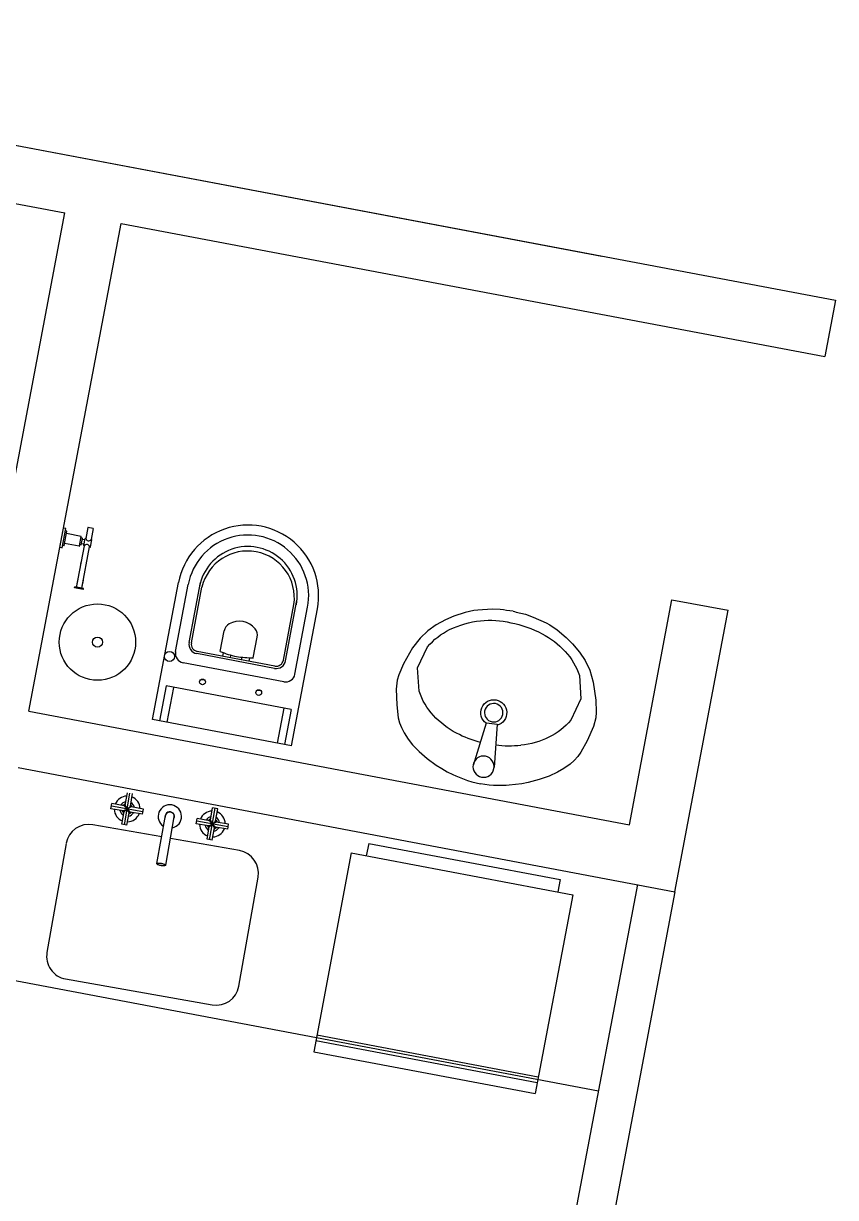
# Model space of a CAD drawing. Header units: inches. Extents: x -18604 to 2753, y -9056 to 3482.
# Drawn here: x 1169.7 to 1382.3, y -4742.1 to -4434.6 of the extents above; entities that cross this region are included whole.
import ezdxf

# ---------------------------------------------------------------- set-up
doc = ezdxf.new("R2010")
doc.units = ezdxf.units.IN
doc.linetypes.add('CONTINU', pattern=[0])
for name, color, linetype in [('Linha Fina', 253, 'Continuous'), ('MOVEIS', 2, 'Continuous'), ('Parede', 6, 'Continuous'), ('Parede Baixo', 4, 'Continuous')]:
    doc.layers.add(name, color=color, linetype=linetype)

msp = doc.modelspace()

# ---------------------------------------------------------------- linework, layer by layer
at = {"layer": 'Linha Fina'}
for p, q in [((1179.19, -4571.83, -1754.51), (1180.16, -4566.72, -1754.51)), ((1179.79, -4571.89, -1754.51), (1180.74, -4566.88, -1754.51)), ((1180.7, -4566.82, -1754.51), (1180.16, -4566.72, -1754.51)), ((1180.3, -4571.33, -1754.51), (1181.01, -4567.59, -1754.51)), ((1180.97, -4567.54, -1754.51), (1180.67, -4567.48, -1754.51)), ((1184.78, -4568.92, -1754.51), (1180.9, -4568.18, -1754.51)), ((1184.35, -4571.43, -1754.51), (1184.82, -4568.98, -1754.51)), ((1186.55, -4566.56, -1754.51), (1186, -4569.45, -1754.51)), ((1186.55, -4566.56, -1754.51), (1186, -4569.45, -1754.51)), ((1187.92, -4566.82, -1754.51), (1187.37, -4569.71, -1754.51)), ((1179.73, -4571.93, -1754.51), (1179.19, -4571.83, -1754.51)), ((1180.24, -4571.37, -1754.51), (1179.95, -4571.31, -1754.51)), ((1184.29, -4571.47, -1754.51), (1180.41, -4570.74, -1754.51)), ((1183.58, -4582.26, -1754.51), (1185.63, -4571.42, -1754.51)), ((1184.72, -4571.15, -1754.51), (1184.47, -4571.1, -1754.51)), ((1184.77, -4571.1, -1754.51), (1185.09, -4569.43, -1754.51)), ((1185.05, -4569.38, -1754.51), (1184.8, -4569.33, -1754.51)), ((1185.46, -4570.96, -1754.51), (1184.82, -4570.83, -1754.51)), ((1184.95, -4582.52, -1754.51), (1187, -4571.68, -1754.51)), ((1185.67, -4569.83, -1754.51), (1185.04, -4569.7, -1754.51)), ((1185.44, -4571.33, -1754.51), (1185.79, -4569.47, -1754.51)), ((1185.63, -4571.42, -1754.51), (1185.48, -4571.39, -1754.51)), ((1186, -4569.45, -1754.51), (1185.85, -4569.43, -1754.51)), ((1187.15, -4571.71, -1754.51), (1187, -4571.68, -1754.51)), ((1187.21, -4571.67, -1754.51), (1187.56, -4569.8, -1754.51)), ((1187.52, -4569.74, -1754.51), (1187.37, -4569.71, -1754.51)), ((1184.73, -4576.17, -1754.51), (1184.94, -4575.05, -1754.51)), ((1183.05, -4582.39, -1754.51), (1183.1, -4582.17, -1754.51)), ((1185.34, -4582.82, -1754.51), (1183.05, -4582.39, -1754.51)), ((1185.38, -4582.6, -1754.51), (1183.1, -4582.17, -1754.51)), ((1185.34, -4582.82, -1754.51), (1185.38, -4582.6, -1754.51)), ((1216.23, -4606.36, -1754.51), (1217.08, -4606.52, -1754.51)), ((1230.97, -4609.15, -1754.51), (1231.82, -4609.31, -1754.51))]:
    msp.add_line(p, q, dxfattribs=at)
at = {"layer": 'Linha Fina', "linetype": 'CONTINU'}
for p in [(1186.64, -4566.58, -1754.51), (1187.92, -4566.82, -1754.51)]:
    msp.add_line(p, (1186.55, -4566.56, -1754.51), dxfattribs=at)
at = {"layer": 'Linha Fina', "color": 253, "lineweight": 0}
for p, q in [((1183.98, -4580.1, -1754.51), (1183.58, -4582.26, -1754.51)), ((1184.95, -4582.52, -1754.51), (1185.36, -4580.36, -1754.51)), ((1183.1, -4582.17, -1754.51), (1183.05, -4582.39, -1754.51)), ((1183.05, -4582.39, -1754.51), (1185.34, -4582.82, -1754.51)), ((1183.58, -4582.26, -1754.51), (1183.1, -4582.17, -1754.51)), ((1185.38, -4582.6, -1754.51), (1184.95, -4582.52, -1754.51)), ((1185.34, -4582.82, -1754.51), (1185.38, -4582.6, -1754.51))]:
    msp.add_line(p, q, dxfattribs=at)
at = {"layer": 'Linha Fina'}
for radius in [10, 1.31]:
    msp.add_circle((1189.05, -4596.61, -1754.51), radius, dxfattribs=at)
for centre, radius, start, end in [((1180.68, -4567.43, -1754.51), 0.05, 169.2862, 259.2862), ((1180.69, -4566.87, -1754.51), 0.05, 349.2862, 79.2862), ((1180.96, -4567.58, -1754.51), 0.05, 349.2862, 79.2862), ((1184.77, -4568.97, -1754.51), 0.05, 349.2862, 79.2862), ((1179.74, -4571.88, -1754.51), 0.05, 259.2862, 349.2862), ((1179.94, -4571.36, -1754.51), 0.05, 79.2862, 169.2862), ((1180.25, -4571.32, -1754.51), 0.05, 259.2862, 349.2862), ((1184.3, -4571.42, -1754.51), 0.05, 259.2862, 349.2862), ((1184.48, -4571.05, -1754.51), 0.05, 169.2862, 259.2862), ((1184.72, -4571.1, -1754.51), 0.05, 259.2862, 349.2862), ((1184.79, -4569.38, -1754.51), 0.05, 79.2862, 169.2862), ((1185.04, -4569.43, -1754.51), 0.05, 349.2862, 79.2862), ((1185.49, -4571.34, -1754.51), 0.05, 169.2862, 259.2862), ((1185.45, -4571, -1754.51), 0.05, 349.2862, 79.2862), ((1186.27, -4571.79, -1754.51), 0.74, 8.212, 150.3605), ((1185.68, -4569.78, -1754.51), 0.05, 259.2862, 349.2862), ((1185.84, -4569.48, -1754.51), 0.05, 79.2862, 169.2862), ((1186.73, -4569.35, -1754.51), 0.74, 188.212, 330.3605), ((1187.16, -4571.66, -1754.51), 0.05, 259.2862, 349.2862), ((1187.51, -4569.79, -1754.51), 0.05, 349.2862, 79.2862)]:
    msp.add_arc(centre, radius, start, end, dxfattribs=at)
at = {"layer": 'MOVEIS'}
for p, q in [((1203.48, -4616.89, -1754.51), (1210.27, -4581.02, -1754.51)), ((1209.5, -4599.09, -1754.51), (1212.82, -4581.51, -1754.51)), ((1213.05, -4596.71, -1754.51), (1216.03, -4580.96, -1754.51)), ((1213.64, -4596.82, -1754.51), (1216.41, -4582.19, -1754.51)), ((1237.71, -4601.37, -1754.51), (1240.48, -4586.74, -1754.51)), ((1238.3, -4601.49, -1754.51), (1241.28, -4585.74, -1754.51)), ((1240.74, -4605, -1754.51), (1244.07, -4587.42, -1754.51)), ((1239.84, -4623.77, -1754.51), (1246.62, -4587.9, -1754.51)), ((1221.21, -4599.05, -1754.51), (1222.23, -4593.67, -1754.51)), ((1229.85, -4600.69, -1754.51), (1230.87, -4595.31, -1754.51)), ((1235.38, -4603.48, -1754.51), (1215.04, -4599.63, -1754.51)), ((1235.49, -4602.89, -1754.51), (1215.15, -4599.04, -1754.51)), ((1221.88, -4600.31, -1754.51), (1222.06, -4599.39, -1754.51)), ((1223.85, -4600.69, -1754.51), (1223.98, -4600.01, -1754.51)), ((1272.87, -4603.38, -1754.51), (1275.48, -4597.85, -1754.51)), ((1237.82, -4606.99, -1754.51), (1211.49, -4602.01, -1754.51)), ((1226.8, -4601.24, -1754.51), (1226.92, -4600.57, -1754.51)), ((1228.76, -4601.62, -1754.51), (1228.94, -4600.69, -1754.51)), ((1273.28, -4609.49, -1754.51), (1272.87, -4603.38, -1754.51)), ((1315.21, -4605.37, -1754.51), (1315.62, -4611.47, -1754.51)), ((1207.06, -4608.1, -1754.51), (1205.33, -4617.24, -1754.51)), ((1239.72, -4614.28, -1754.51), (1207.06, -4608.1, -1754.51)), ((1208.94, -4608.46, -1754.51), (1207.22, -4617.59, -1754.51)), ((1315.62, -4611.47, -1754.51), (1313.01, -4617.01, -1754.51)), ((1237.83, -4613.92, -1754.51), (1236.1, -4623.06, -1754.51)), ((1239.72, -4614.28, -1754.51), (1237.99, -4623.42, -1754.51)), ((1239.84, -4623.77, -1754.51), (1203.48, -4616.89, -1754.51)), ((1287.53, -4628.83, -1754.51), (1290.87, -4617.71, -1754.51)), ((1290.87, -4617.71, -1754.51), (1293.71, -4618.12, -1754.51)), ((1293.71, -4618.12, -1754.51), (1292.88, -4629.44, -1754.51)), ((1196.11, -4644.43, -1754.51), (1197.56, -4636.17, -1754.51)), ((1196.32, -4639.29, -1754.51), (1196.89, -4636.06, -1754.51)), ((1197.66, -4639.53, -1754.51), (1198.23, -4636.29, -1754.51)), ((1192.59, -4640.24, -1754.51), (1192.83, -4638.9, -1754.51)), ((1200.96, -4641.03, -1754.51), (1192.71, -4639.57, -1754.51)), ((1196.06, -4639.47, -1754.51), (1192.83, -4638.9, -1754.51)), ((1197.66, -4639.53, -1754.51), (1196.01, -4641.08, -1754.51)), ((1196.84, -4640.3, -1754.51), (1196.06, -4639.47, -1754.51)), ((1197.35, -4641.31, -1754.51), (1196.32, -4639.29, -1754.51)), ((1197.85, -4639.79, -1754.51), (1196.84, -4640.3, -1754.51)), ((1201.08, -4640.36, -1754.51), (1197.85, -4639.79, -1754.51)), ((1218.63, -4643.23, -1754.51), (1219.2, -4639.99, -1754.51)), ((1220.54, -4640.23, -1754.51), (1219.2, -4639.99, -1754.51)), ((1195.83, -4640.81, -1754.51), (1192.59, -4640.24, -1754.51)), ((1195.44, -4644.31, -1754.51), (1196.01, -4641.08, -1754.51)), ((1195.83, -4640.81, -1754.51), (1195.85, -4640.8, -1754.51)), ((1195.83, -4640.81, -1754.51), (1195.83, -4640.81, -1754.51)), ((1195.85, -4640.8, -1754.51), (1195.87, -4640.79, -1754.51)), ((1195.87, -4640.79, -1754.51), (1195.9, -4640.78, -1754.51)), ((1195.9, -4640.78, -1754.51), (1195.93, -4640.76, -1754.51)), ((1195.93, -4640.76, -1754.51), (1195.96, -4640.74, -1754.51)), ((1195.96, -4640.74, -1754.51), (1195.97, -4640.74, -1754.51)), ((1195.97, -4640.74, -1754.51), (1195.98, -4640.73, -1754.51)), ((1195.97, -4640.74, -1754.51), (1195.97, -4640.74, -1754.51)), ((1195.98, -4640.73, -1754.51), (1196.02, -4640.71, -1754.51)), ((1196.02, -4640.71, -1754.51), (1196.07, -4640.69, -1754.51)), ((1196.07, -4640.69, -1754.51), (1196.12, -4640.66, -1754.51)), ((1196.12, -4640.66, -1754.51), (1196.12, -4640.66, -1754.51)), ((1196.12, -4640.66, -1754.51), (1196.13, -4640.66, -1754.51)), ((1196.13, -4640.66, -1754.51), (1196.19, -4640.63, -1754.51)), ((1196.13, -4640.66, -1754.51), (1196.13, -4640.66, -1754.51)), ((1196.19, -4640.63, -1754.51), (1196.25, -4640.6, -1754.51)), ((1196.25, -4640.6, -1754.51), (1196.31, -4640.57, -1754.51)), ((1196.31, -4640.57, -1754.51), (1196.31, -4640.56, -1754.51)), ((1196.31, -4640.56, -1754.51), (1196.32, -4640.56, -1754.51)), ((1196.32, -4640.56, -1754.51), (1196.33, -4640.56, -1754.51)), ((1196.33, -4640.56, -1754.51), (1196.38, -4640.53, -1754.51)), ((1196.38, -4640.53, -1754.51), (1196.44, -4640.5, -1754.51)), ((1196.44, -4640.5, -1754.51), (1196.49, -4640.47, -1754.51)), ((1196.49, -4640.47, -1754.51), (1196.52, -4640.46, -1754.51)), ((1196.52, -4640.46, -1754.51), (1196.55, -4640.45, -1754.51)), ((1196.55, -4640.45, -1754.51), (1196.57, -4640.43, -1754.51)), ((1196.57, -4640.43, -1754.51), (1196.66, -4640.39, -1754.51)), ((1196.66, -4640.39, -1754.51), (1196.75, -4640.35, -1754.51)), ((1196.75, -4640.35, -1754.51), (1196.84, -4640.3, -1754.51)), ((1196.78, -4644.55, -1754.51), (1197.35, -4641.31, -1754.51)), ((1196.84, -4640.3, -1754.51), (1196.9, -4640.37, -1754.51)), ((1196.9, -4640.37, -1754.51), (1196.97, -4640.44, -1754.51)), ((1196.97, -4640.44, -1754.51), (1197.04, -4640.51, -1754.51)), ((1197.04, -4640.51, -1754.51), (1197.06, -4640.54, -1754.51)), ((1197.06, -4640.54, -1754.51), (1197.08, -4640.56, -1754.51)), ((1197.08, -4640.56, -1754.51), (1197.1, -4640.58, -1754.51)), ((1197.1, -4640.58, -1754.51), (1197.14, -4640.63, -1754.51)), ((1197.14, -4640.63, -1754.51), (1197.18, -4640.67, -1754.51)), ((1197.18, -4640.67, -1754.51), (1197.22, -4640.71, -1754.51)), ((1197.22, -4640.71, -1754.51), (1197.23, -4640.72, -1754.51)), ((1197.23, -4640.72, -1754.51), (1197.23, -4640.73, -1754.51)), ((1197.23, -4640.73, -1754.51), (1197.24, -4640.73, -1754.51)), ((1197.24, -4640.73, -1754.51), (1197.29, -4640.78, -1754.51)), ((1197.29, -4640.78, -1754.51), (1197.33, -4640.83, -1754.51)), ((1197.33, -4640.83, -1754.51), (1197.38, -4640.88, -1754.51)), ((1197.38, -4640.88, -1754.51), (1197.38, -4640.88, -1754.51)), ((1197.38, -4640.88, -1754.51), (1197.38, -4640.88, -1754.51)), ((1197.38, -4640.88, -1754.51), (1197.38, -4640.89, -1754.51)), ((1197.38, -4640.89, -1754.51), (1197.42, -4640.93, -1754.51)), ((1197.42, -4640.93, -1754.51), (1197.46, -4640.97, -1754.51)), ((1197.46, -4640.97, -1754.51), (1197.49, -4641, -1754.51)), ((1197.49, -4641, -1754.51), (1197.5, -4641.01, -1754.51)), ((1197.5, -4641.01, -1754.51), (1197.5, -4641.01, -1754.51)), ((1197.5, -4641.01, -1754.51), (1197.51, -4641.02, -1754.51)), ((1197.51, -4641.02, -1754.51), (1197.53, -4641.05, -1754.51)), ((1197.53, -4641.05, -1754.51), (1197.56, -4641.07, -1754.51)), ((1197.56, -4641.07, -1754.51), (1197.58, -4641.09, -1754.51)), ((1197.58, -4641.09, -1754.51), (1197.59, -4641.11, -1754.51)), ((1197.59, -4641.11, -1754.51), (1197.6, -4641.12, -1754.51)), ((1197.6, -4641.12, -1754.51), (1197.61, -4641.13, -1754.51)), ((1200.84, -4641.7, -1754.51), (1197.61, -4641.13, -1754.51)), ((1200.84, -4641.7, -1754.51), (1201.08, -4640.36, -1754.51)), ((1204.62, -4654.63, -1754.51), (1206.85, -4641.99, -1754.51)), ((1206.92, -4655.03, -1754.51), (1209.15, -4642.4, -1754.51)), ((1214.9, -4644.18, -1754.51), (1215.13, -4642.84, -1754.51)), ((1218.37, -4643.41, -1754.51), (1215.13, -4642.84, -1754.51)), ((1218.41, -4648.37, -1754.51), (1219.87, -4640.11, -1754.51)), ((1219.97, -4643.46, -1754.51), (1220.54, -4640.23, -1754.51)), ((1205.87, -4647.63, -1817.95), (1187.82, -4644.45, -1817.95)), ((1196.78, -4644.55, -1754.51), (1195.44, -4644.31, -1754.51)), ((1218.13, -4644.75, -1754.51), (1214.9, -4644.18, -1754.51)), ((1223.27, -4644.97, -1754.51), (1215.02, -4643.51, -1754.51)), ((1217.74, -4648.25, -1754.51), (1218.32, -4645.01, -1754.51)), ((1218.13, -4644.75, -1754.51), (1218.14, -4644.75, -1754.51)), ((1218.14, -4644.75, -1754.51), (1218.15, -4644.74, -1754.51)), ((1218.15, -4644.74, -1754.51), (1218.18, -4644.73, -1754.51)), ((1218.18, -4644.73, -1754.51), (1218.2, -4644.71, -1754.51)), ((1218.2, -4644.71, -1754.51), (1218.23, -4644.7, -1754.51)), ((1218.23, -4644.7, -1754.51), (1218.27, -4644.68, -1754.51)), ((1218.27, -4644.68, -1754.51), (1218.27, -4644.68, -1754.51)), ((1218.27, -4644.68, -1754.51), (1218.28, -4644.68, -1754.51)), ((1218.28, -4644.68, -1754.51), (1218.29, -4644.67, -1754.51)), ((1218.29, -4644.67, -1754.51), (1218.33, -4644.65, -1754.51)), ((1218.33, -4645, -1754.51), (1218.32, -4645.01, -1754.51)), ((1218.32, -4645.01, -1754.51), (1218.32, -4645.01, -1754.51)), ((1218.33, -4644.65, -1754.51), (1218.38, -4644.63, -1754.51)), ((1218.35, -4644.98, -1754.51), (1218.33, -4645, -1754.51)), ((1218.37, -4644.96, -1754.51), (1218.35, -4644.98, -1754.51)), ((1218.37, -4643.42, -1754.51), (1218.37, -4643.41, -1754.51)), ((1218.38, -4643.43, -1754.51), (1218.37, -4643.42, -1754.51)), ((1218.4, -4644.93, -1754.51), (1218.37, -4644.96, -1754.51)), ((1218.4, -4643.45, -1754.51), (1218.38, -4643.43, -1754.51)), ((1218.38, -4644.63, -1754.51), (1218.43, -4644.6, -1754.51)), ((1218.42, -4643.47, -1754.51), (1218.4, -4643.45, -1754.51)), ((1218.43, -4644.91, -1754.51), (1218.4, -4644.93, -1754.51)), ((1218.45, -4643.49, -1754.51), (1218.42, -4643.47, -1754.51)), ((1218.43, -4644.6, -1754.51), (1218.43, -4644.6, -1754.51)), ((1218.43, -4644.6, -1754.51), (1218.43, -4644.6, -1754.51)), ((1218.43, -4644.6, -1754.51), (1218.44, -4644.6, -1754.51)), ((1218.44, -4644.9, -1754.51), (1218.43, -4644.9, -1754.51)), ((1218.43, -4644.9, -1754.51), (1218.43, -4644.91, -1754.51)), ((1218.44, -4644.6, -1754.51), (1218.49, -4644.57, -1754.51)), ((1218.48, -4644.86, -1754.51), (1218.44, -4644.89, -1754.51)), ((1218.44, -4644.89, -1754.51), (1218.44, -4644.9, -1754.51)), ((1218.47, -4643.52, -1754.51), (1218.45, -4643.49, -1754.51)), ((1218.48, -4643.53, -1754.51), (1218.47, -4643.52, -1754.51)), ((1218.49, -4643.54, -1754.51), (1218.48, -4643.53, -1754.51)), ((1218.48, -4643.53, -1754.51), (1218.48, -4643.53, -1754.51)), ((1218.52, -4644.82, -1754.51), (1218.48, -4644.86, -1754.51)), ((1218.52, -4643.57, -1754.51), (1218.49, -4643.54, -1754.51)), ((1218.49, -4644.57, -1754.51), (1218.55, -4644.54, -1754.51)), ((1218.56, -4643.61, -1754.51), (1218.52, -4643.57, -1754.51)), ((1218.56, -4644.79, -1754.51), (1218.52, -4644.82, -1754.51)), ((1218.55, -4644.54, -1754.51), (1218.61, -4644.51, -1754.51)), ((1218.6, -4643.65, -1754.51), (1218.56, -4643.61, -1754.51)), ((1218.57, -4644.78, -1754.51), (1218.56, -4644.78, -1754.51)), ((1218.56, -4644.78, -1754.51), (1218.56, -4644.78, -1754.51)), ((1218.56, -4644.78, -1754.51), (1218.56, -4644.79, -1754.51)), ((1218.61, -4644.74, -1754.51), (1218.57, -4644.78, -1754.51)), ((1218.6, -4643.66, -1754.51), (1218.6, -4643.65, -1754.51)), ((1218.64, -4643.71, -1754.51), (1218.6, -4643.66, -1754.51)), ((1218.6, -4643.66, -1754.51), (1218.6, -4643.66, -1754.51)), ((1218.6, -4643.66, -1754.51), (1218.6, -4643.66, -1754.51)), ((1218.61, -4644.51, -1754.51), (1218.62, -4644.5, -1754.51)), ((1218.66, -4644.69, -1754.51), (1218.61, -4644.74, -1754.51)), ((1218.62, -4644.5, -1754.51), (1218.63, -4644.5, -1754.51)), ((1219.65, -4645.25, -1754.51), (1218.63, -4643.23, -1754.51)), ((1218.63, -4644.5, -1754.51), (1218.64, -4644.49, -1754.51)), ((1218.69, -4643.76, -1754.51), (1218.64, -4643.71, -1754.51)), ((1218.64, -4644.49, -1754.51), (1218.69, -4644.47, -1754.51)), ((1218.71, -4644.64, -1754.51), (1218.66, -4644.69, -1754.51)), ((1218.74, -4643.81, -1754.51), (1218.69, -4643.76, -1754.51)), ((1218.69, -4644.47, -1754.51), (1218.74, -4644.44, -1754.51)), ((1218.72, -4644.64, -1754.51), (1218.71, -4644.64, -1754.51)), ((1218.73, -4644.63, -1754.51), (1218.72, -4644.63, -1754.51)), ((1218.72, -4644.63, -1754.51), (1218.72, -4644.64, -1754.51)), ((1218.77, -4644.58, -1754.51), (1218.73, -4644.63, -1754.51)), ((1218.75, -4643.82, -1754.51), (1218.74, -4643.81, -1754.51)), ((1218.74, -4643.81, -1754.51), (1218.74, -4643.81, -1754.51)), ((1218.74, -4644.44, -1754.51), (1218.8, -4644.41, -1754.51)), ((1218.76, -4643.83, -1754.51), (1218.75, -4643.82, -1754.51)), ((1218.8, -4643.87, -1754.51), (1218.76, -4643.83, -1754.51)), ((1218.82, -4644.54, -1754.51), (1218.77, -4644.58, -1754.51)), ((1218.84, -4643.91, -1754.51), (1218.8, -4643.87, -1754.51)), ((1218.8, -4644.41, -1754.51), (1218.83, -4644.4, -1754.51)), ((1218.86, -4644.5, -1754.51), (1218.82, -4644.54, -1754.51)), ((1218.83, -4644.4, -1754.51), (1218.85, -4644.38, -1754.51)), ((1218.88, -4643.96, -1754.51), (1218.84, -4643.91, -1754.51)), ((1218.85, -4644.38, -1754.51), (1218.88, -4644.37, -1754.51)), ((1218.88, -4644.48, -1754.51), (1218.86, -4644.5, -1754.51)), ((1218.9, -4643.98, -1754.51), (1218.88, -4643.96, -1754.51)), ((1218.88, -4644.37, -1754.51), (1218.97, -4644.33, -1754.51)), ((1218.91, -4644.46, -1754.51), (1218.88, -4644.48, -1754.51)), ((1218.92, -4644, -1754.51), (1218.9, -4643.98, -1754.51)), ((1218.93, -4644.44, -1754.51), (1218.91, -4644.46, -1754.51)), ((1218.94, -4644.02, -1754.51), (1218.92, -4644, -1754.51)), ((1219, -4644.37, -1754.51), (1218.93, -4644.44, -1754.51)), ((1219.01, -4644.1, -1754.51), (1218.94, -4644.02, -1754.51)), ((1218.97, -4644.33, -1754.51), (1219.05, -4644.28, -1754.51)), ((1219.07, -4644.31, -1754.51), (1219, -4644.37, -1754.51)), ((1219.07, -4644.17, -1754.51), (1219.01, -4644.1, -1754.51)), ((1219.05, -4644.28, -1754.51), (1219.14, -4644.24, -1754.51)), ((1219.14, -4644.24, -1754.51), (1219.07, -4644.17, -1754.51)), ((1219.14, -4644.24, -1754.51), (1219.07, -4644.31, -1754.51)), ((1219.08, -4648.48, -1754.51), (1219.65, -4645.25, -1754.51)), ((1219.97, -4643.46, -1754.51), (1219.14, -4644.24, -1754.51)), ((1220.15, -4643.73, -1754.51), (1219.14, -4644.24, -1754.51)), ((1219.14, -4644.24, -1754.51), (1219.21, -4644.31, -1754.51)), ((1219.21, -4644.31, -1754.51), (1219.28, -4644.38, -1754.51)), ((1219.28, -4644.38, -1754.51), (1219.34, -4644.45, -1754.51)), ((1219.34, -4644.45, -1754.51), (1219.36, -4644.47, -1754.51)), ((1219.36, -4644.47, -1754.51), (1219.38, -4644.5, -1754.51)), ((1219.38, -4644.5, -1754.51), (1219.41, -4644.52, -1754.51)), ((1219.41, -4644.52, -1754.51), (1219.45, -4644.56, -1754.51)), ((1219.45, -4644.56, -1754.51), (1219.49, -4644.61, -1754.51)), ((1219.49, -4644.61, -1754.51), (1219.53, -4644.65, -1754.51)), ((1219.53, -4644.65, -1754.51), (1219.53, -4644.66, -1754.51)), ((1219.53, -4644.66, -1754.51), (1219.54, -4644.66, -1754.51)), ((1219.54, -4644.66, -1754.51), (1219.55, -4644.67, -1754.51)), ((1219.55, -4644.67, -1754.51), (1219.59, -4644.72, -1754.51)), ((1219.59, -4644.72, -1754.51), (1219.64, -4644.77, -1754.51)), ((1219.64, -4644.77, -1754.51), (1219.68, -4644.81, -1754.51)), ((1219.68, -4644.81, -1754.51), (1219.68, -4644.82, -1754.51)), ((1219.68, -4644.82, -1754.51), (1219.69, -4644.82, -1754.51)), ((1219.69, -4644.82, -1754.51), (1219.69, -4644.82, -1754.51)), ((1219.69, -4644.82, -1754.51), (1219.73, -4644.86, -1754.51)), ((1219.73, -4644.86, -1754.51), (1219.76, -4644.9, -1754.51)), ((1219.76, -4644.9, -1754.51), (1219.8, -4644.94, -1754.51)), ((1219.8, -4644.94, -1754.51), (1219.8, -4644.94, -1754.51)), ((1219.8, -4644.94, -1754.51), (1219.81, -4644.95, -1754.51)), ((1219.81, -4644.95, -1754.51), (1219.81, -4644.95, -1754.51)), ((1219.81, -4644.95, -1754.51), (1219.84, -4644.98, -1754.51)), ((1219.84, -4644.98, -1754.51), (1219.86, -4645.01, -1754.51)), ((1219.86, -4645.01, -1754.51), (1219.88, -4645.03, -1754.51)), ((1219.88, -4645.03, -1754.51), (1219.9, -4645.05, -1754.51)), ((1219.9, -4645.05, -1754.51), (1219.91, -4645.06, -1754.51)), ((1219.91, -4645.06, -1754.51), (1219.92, -4645.07, -1754.51)), ((1223.15, -4645.64, -1754.51), (1219.92, -4645.07, -1754.51)), ((1223.39, -4644.3, -1754.51), (1220.15, -4643.73, -1754.51)), ((1223.15, -4645.64, -1754.51), (1223.39, -4644.3, -1754.51)), ((1226.23, -4651.22, -1817.95), (1208.17, -4648.04, -1817.95)), ((1219.08, -4648.48, -1754.51), (1217.74, -4648.25, -1754.51)), ((1180.87, -4649.31, -1817.95), (1175.83, -4677.87, -1817.95)), ((1255.5, -4651.82, -1691.07), (1245.65, -4703.9, -1691.07)), ((1255.5, -4651.82, -1691.07), (1313.47, -4662.79, -1691.07)), ((1260.05, -4649.32, -1691.07), (1259.43, -4652.57, -1691.07)), ((1260.05, -4649.32, -1691.07), (1310.16, -4658.8, -1691.07)), ((1204.62, -4654.65, -1754.51), (1204.89, -4653.11, -1754.51)), ((1204.62, -4654.63, -1754.51), (1204.75, -4654.54, -1754.51)), ((1204.66, -4654.75, -1754.51), (1204.62, -4654.63, -1754.51)), ((1204.87, -4654.9, -1754.51), (1204.66, -4654.75, -1754.51)), ((1204.75, -4654.54, -1754.51), (1205.03, -4654.49, -1754.51)), ((1204.89, -4654.63, -1754.51), (1204.84, -4654.73, -1754.51)), ((1204.84, -4654.73, -1754.51), (1204.98, -4654.85, -1754.51)), ((1205.24, -4655.04, -1754.51), (1204.87, -4654.9, -1754.51)), ((1205.1, -4654.57, -1754.51), (1204.89, -4654.63, -1754.51)), ((1204.98, -4654.85, -1754.51), (1205.29, -4654.99, -1754.51)), ((1205.03, -4654.49, -1754.51), (1205.4, -4654.5, -1754.51)), ((1205.42, -4654.56, -1754.51), (1205.1, -4654.57, -1754.51)), ((1205.72, -4655.15, -1754.51), (1205.24, -4655.04, -1754.51)), ((1205.29, -4654.99, -1754.51), (1205.73, -4655.09, -1754.51)), ((1205.4, -4654.5, -1754.51), (1205.82, -4654.55, -1754.51)), ((1205.81, -4654.61, -1754.51), (1205.42, -4654.56, -1754.51)), ((1206.2, -4655.21, -1754.51), (1205.72, -4655.15, -1754.51)), ((1205.73, -4655.09, -1754.51), (1206.17, -4655.14, -1754.51)), ((1206.19, -4654.7, -1754.51), (1205.81, -4654.61, -1754.51)), ((1205.82, -4654.55, -1754.51), (1206.24, -4654.65, -1754.51)), ((1206.17, -4655.14, -1754.51), (1206.51, -4655.12, -1754.51)), ((1206.5, -4654.82, -1754.51), (1206.19, -4654.7, -1754.51)), ((1206.6, -4655.2, -1754.51), (1206.2, -4655.21, -1754.51)), ((1206.24, -4654.65, -1754.51), (1206.59, -4654.77, -1754.51)), ((1206.67, -4654.94, -1754.51), (1206.5, -4654.82, -1754.51)), ((1206.51, -4655.12, -1754.51), (1206.68, -4655.05, -1754.51)), ((1206.59, -4654.77, -1754.51), (1206.83, -4654.91, -1754.51)), ((1206.84, -4655.14, -1754.51), (1206.6, -4655.2, -1754.51)), ((1206.68, -4655.05, -1754.51), (1206.67, -4654.94, -1754.51)), ((1206.83, -4654.91, -1754.51), (1206.92, -4655.03, -1754.51)), ((1206.92, -4655.03, -1754.51), (1206.84, -4655.14, -1754.51)), ((1206.92, -4655.05, -1754.51), (1207.19, -4653.52, -1754.51)), ((1226.05, -4686.73, -1817.95), (1231.09, -4658.18, -1817.95)), ((1310.16, -4658.8, -1691.07), (1309.54, -4662.05, -1691.07)), ((1313.47, -4662.79, -1691.07), (1303.62, -4714.87, -1691.07)), ((1158.06, -4683.48, -1754.51), (1320.19, -4714.15, -1754.51)), ((1180.69, -4684.82, -1817.95), (1219.1, -4691.6, -1817.95)), ((1246.21, -4700.95, -1691.07), (1304.18, -4711.92, -1691.07)), ((1246.49, -4699.48, -1691.07), (1304.46, -4710.45, -1691.07)), ((1245.65, -4703.9, -1691.07), (1303.62, -4714.87, -1691.07))]:
    msp.add_line(p, q, dxfattribs=at)
for points in [[(1297.84, -4588.5, -0.021013), (1294.49, -4588.05), (1292.36, -4588), (1288.59, -4588.2), (1287.59, -4588.32), (1285.28, -4588.83), (1282.37, -4589.81), (1280.19, -4590.77), (1277.74, -4592.11), (1275.55, -4593.64), (1273.5, -4595.56), (1271.49, -4598.12), (1269.14, -4602.31), (1267.91, -4605.14), (1267.48, -4606.58), (1267.22, -4608.89), (1267.38, -4612.99), (1267.81, -4616.44), (1268.13, -4617.75), (1268.62, -4619.01), (1269.3, -4620.34), (1270.37, -4622.01), (1271.54, -4623.5), (1273.26, -4625.27), (1275.37, -4627.07), (1277.71, -4628.81), (1279.16, -4629.75), (1280.6, -4630.55), (1282.1, -4631.3), (1282.84, -4631.63), (1285.89, -4632.83), (1287.03, -4633.2), (1289.29, -4633.69)], [(1297.84, -4588.5, 0.021013), (1301.11, -4589.3), (1303.12, -4590.03), (1306.55, -4591.6), (1307.44, -4592.07), (1309.4, -4593.39), (1311.76, -4595.37), (1313.44, -4597.06), (1315.22, -4599.2), (1316.7, -4601.43), (1317.92, -4603.96), (1318.85, -4607.08), (1319.51, -4611.84), (1319.62, -4614.92), (1319.49, -4616.42), (1318.89, -4618.67), (1317.24, -4622.43), (1315.58, -4625.47), (1314.8, -4626.58), (1313.89, -4627.57), (1312.77, -4628.57), (1311.17, -4629.73), (1309.52, -4630.69), (1307.29, -4631.7), (1304.66, -4632.61), (1301.84, -4633.38), (1300.16, -4633.72), (1298.52, -4633.94), (1296.85, -4634.09), (1296.04, -4634.12), (1292.76, -4634.13), (1291.57, -4634.05), (1289.29, -4633.69)]]:
    msp.add_lwpolyline(points, format="xyb", dxfattribs=at)
for centre, radius in [((1207.9, -4600.36, -1754.51), 1.31), ((1216.54, -4607.04, -1754.51), 0.75), ((1231.28, -4609.83, -1754.51), 0.75)]:
    msp.add_circle(centre, radius, dxfattribs=at)
for centre, radius, start, end in [((1228.45, -4584.46, -1754.51), 18.5, 349.2862, 169.2862), ((1228.45, -4584.46, -1754.51), 15.9, 349.2862, 169.2862), ((1228.45, -4584.46, -1754.51), 12.9, 349.2862, 169.2862), ((1228.34, -4585.01, -1754.51), 12.26, 351.8868, 166.6857), ((1224.88, -4594.18, -1754.51), 2.7, 120.1185, 169.2862), ((1226.18, -4596.42, -1754.51), 5.3, 38.454, 120.1185), ((1228.22, -4594.81, -1754.51), 2.7, 349.2862, 38.454), ((1215.51, -4597.17, -1754.51), 2.5, 169.2862, 259.2862), ((1215.51, -4597.17, -1754.51), 1.9, 169.2862, 259.2862), ((1211.95, -4599.55, -1754.51), 2.5, 169.2862, 259.2862), ((1230.57, -4576.5, -1754.51), 24.42, 247.4532, 257.8598), ((1229.38, -4576.27, -1754.51), 24.42, 260.7127, 271.1193), ((1235.85, -4601.02, -1754.51), 2.5, 259.2862, 349.2862), ((1235.85, -4601.02, -1754.51), 1.9, 259.2862, 349.2862), ((1238.29, -4604.54, -1754.51), 2.5, 259.2862, 349.2862), ((1196.84, -4640.3, -1754.51), 3.38, 91.6068, 158.3739), ((1196.84, -4640.3, -1754.51), 1.93, 100.5967, 149.3863), ((1196.84, -4640.3, -1754.51), 1.39, 109.1906, 140.7924), ((1196.84, -4640.3, -1754.51), 1.36, 109.9941, 139.9882), ((1196.1, -4639.25, -1754.51), 0.226, 259.9634, 350.0149), ((1197.89, -4639.57, -1754.51), 0.226, 169.9648, 260.0144), ((1196.84, -4640.3, -1754.51), 1.36, 19.9904, 49.994), ((1196.84, -4640.3, -1754.51), 1.39, 19.1865, 50.7982), ((1196.84, -4640.3, -1754.51), 1.93, 10.5938, 59.3895), ((1196.84, -4640.3, -1754.51), 3.38, 1.6051, 68.3758), ((1207.99, -4642.27, -1754.51), 3.06, 282.4221, 237.5568), ((1196.84, -4640.3, -1754.51), 3.38, 181.6045, 248.3721), ((1196.84, -4640.3, -1754.51), 1.93, 190.5916, 239.3822), ((1196.84, -4640.3, -1754.51), 1.39, 199.1851, 230.7881), ((1196.84, -4640.3, -1754.51), 1.36, 199.9882, 229.9847), ((1195.79, -4641.04, -1754.51), 0.226, 349.9644, 80.0151), ((1196.84, -4640.3, -1754.51), 3.38, 271.6031, 338.3744), ((1196.84, -4640.3, -1754.51), 1.93, 280.5894, 329.3861), ((1196.84, -4640.3, -1754.51), 1.39, 289.1809, 320.7938), ((1196.84, -4640.3, -1754.51), 1.36, 289.9847, 319.9905), ((1197.57, -4641.35, -1754.51), 0.226, 79.9638, 170.0144), ((1207.99, -4642.27, -1754.51), 1.22, 332.5418, 187.4371), ((1207.99, -4642.27, -1754.51), 1.17, 353.7198, 166.2591), ((1219.14, -4644.24, -1754.51), 3.38, 91.6067, 158.3738), ((1219.14, -4644.24, -1754.51), 1.93, 100.596, 149.3851), ((1219.14, -4644.24, -1754.51), 1.39, 109.1906, 140.7924), ((1219.14, -4644.24, -1754.51), 1.36, 109.994, 139.9882), ((1219.14, -4644.24, -1754.51), 1.93, 10.5927, 59.3888), ((1219.14, -4644.24, -1754.51), 3.38, 1.6051, 68.3757), ((1186.78, -4650.35, -1817.95), 6, 79.9895, 169.9895), ((1219.14, -4644.24, -1754.51), 3.38, 181.6045, 248.3722), ((1219.14, -4644.24, -1754.51), 1.93, 190.5928, 239.3829), ((1219.14, -4644.24, -1754.51), 1.39, 199.1851, 230.7883), ((1219.14, -4644.24, -1754.51), 1.36, 199.9881, 229.9845), ((1218.09, -4644.97, -1754.51), 0.226, 349.9632, 80.0147), ((1218.41, -4643.19, -1754.51), 0.226, 259.9641, 350.0151), ((1219.14, -4644.24, -1754.51), 3.38, 271.6032, 338.3745), ((1219.14, -4644.24, -1754.51), 1.93, 280.5901, 329.3873), ((1219.14, -4644.24, -1754.51), 1.39, 289.1809, 320.7939), ((1219.14, -4644.24, -1754.51), 1.36, 289.9848, 319.9905), ((1219.88, -4645.29, -1754.51), 0.226, 79.964, 170.0133), ((1220.19, -4643.5, -1754.51), 0.226, 169.9651, 260.0144), ((1219.14, -4644.24, -1754.51), 1.39, 19.1865, 50.7982), ((1219.14, -4644.24, -1754.51), 1.36, 19.9903, 49.9939), ((1225.18, -4657.13, -1817.95), 6, 349.9895, 79.9895), ((1181.74, -4678.91, -1817.95), 6, 169.9895, 259.9895), ((1220.14, -4685.69, -1817.95), 6, 259.9895, 349.9895)]:
    msp.add_arc(centre, radius, start, end, dxfattribs=at)
at = {"layer": 'MOVEIS', "extrusion": (0, 0, -1)}
for centre, major_axis, start_param, end_param in [((1291.79, -4612.95, -1754.51), (15.62, 15.62), -0.896966, -0.535795), ((1288.87, -4609.03, -1754.51), (-12.34, 12.34), 6.193357, 6.616574), ((1292.1, -4615.67, -1754.51), (-17.56, 17.56), 0.333388, 0.673831), ((1291.82, -4620.22, -1754.51), (20.64, 20.64), -0.598408, -0.29985), ((1294.95, -4614.31, -1754.51), (15.91, 15.91), -0.29985, 0.040592), ((1298.66, -4610.88, -1754.51), (-12.34, 12.34), 1.611388, 2.034605), ((1289.83, -4603.98, -1754.51), (-12.34, 12.34), 4.752981, 5.176198), ((1292.79, -4615.1, -1754.51), (-2.41, 2.41), 4.545294, 9.94324), ((1292.79, -4615.1, -1754.51), (-1.71, 1.71), 2.543185, 8.82637), ((1293.54, -4600.55, -1754.51), (15.91, 15.91), 2.841743, 3.182185), ((1299.61, -4605.83, -1754.51), (-12.34, 12.34), 3.051764, 3.474981), ((1296.66, -4594.64, -1754.51), (-20.64, 20.64), 4.18157, 4.412539), ((1297.41, -4601.28, -1754.51), (15.91, 15.91), 1.904185, 2.244627), ((1296.66, -4594.64, -1754.51), (-20.64, 20.64), 3.815423, 4.042255), ((1290.12, -4629.23, -1754.51), (1.96, 1.96), 0.9723884096648536, 7.25557371684444)]:
    msp.add_ellipse(centre, major_axis=major_axis, ratio=1, start_param=start_param, end_param=end_param, dxfattribs=at)
at = {"layer": 'Parede'}
for p, q in [((999.06, -4434.58, -1754.51), (1382.26, -4507.08, -1754.51)), ((996.27, -4449.32, -1754.51), (1180.51, -4484.18, -1754.51)), ((1099.78, -4453.64, -1754.51), (1321.08, -4495.51, -1754.51)), ((1156.34, -4611.91, -1754.51), (1180.51, -4484.18, -1754.51)), ((1171.08, -4614.7, -1754.51), (1195.24, -4486.97, -1754.51)), ((1195.24, -4486.97, -1754.51), (1379.48, -4521.82, -1754.51)), ((1382.26, -4507.08, -1754.51), (1379.48, -4521.82, -1754.51)), ((1328.29, -4644.44, -1754.51), (1339.44, -4585.49, -1754.51)), ((1339.44, -4585.49, -1754.51), (1354.18, -4588.28, -1754.51)), ((1340.24, -4661.97, -1754.51), (1354.18, -4588.28, -1754.51)), ((1171.08, -4614.7, -1754.51), (1328.29, -4644.44, -1754.51)), ((1168.29, -4629.44, -1754.51), (1340.24, -4661.97, -1754.51))]:
    msp.add_line(p, q, dxfattribs=at)
at = {"layer": 'Parede Baixo'}
for p, q in [((1330.41, -4660.11, -1754.51), (1312.75, -4753.46, -1754.51)), ((1340.24, -4661.97, -1754.51), (1322.58, -4755.31, -1754.51))]:
    msp.add_line(p, q, dxfattribs=at)

doc.saveas('drawing.dxf')
